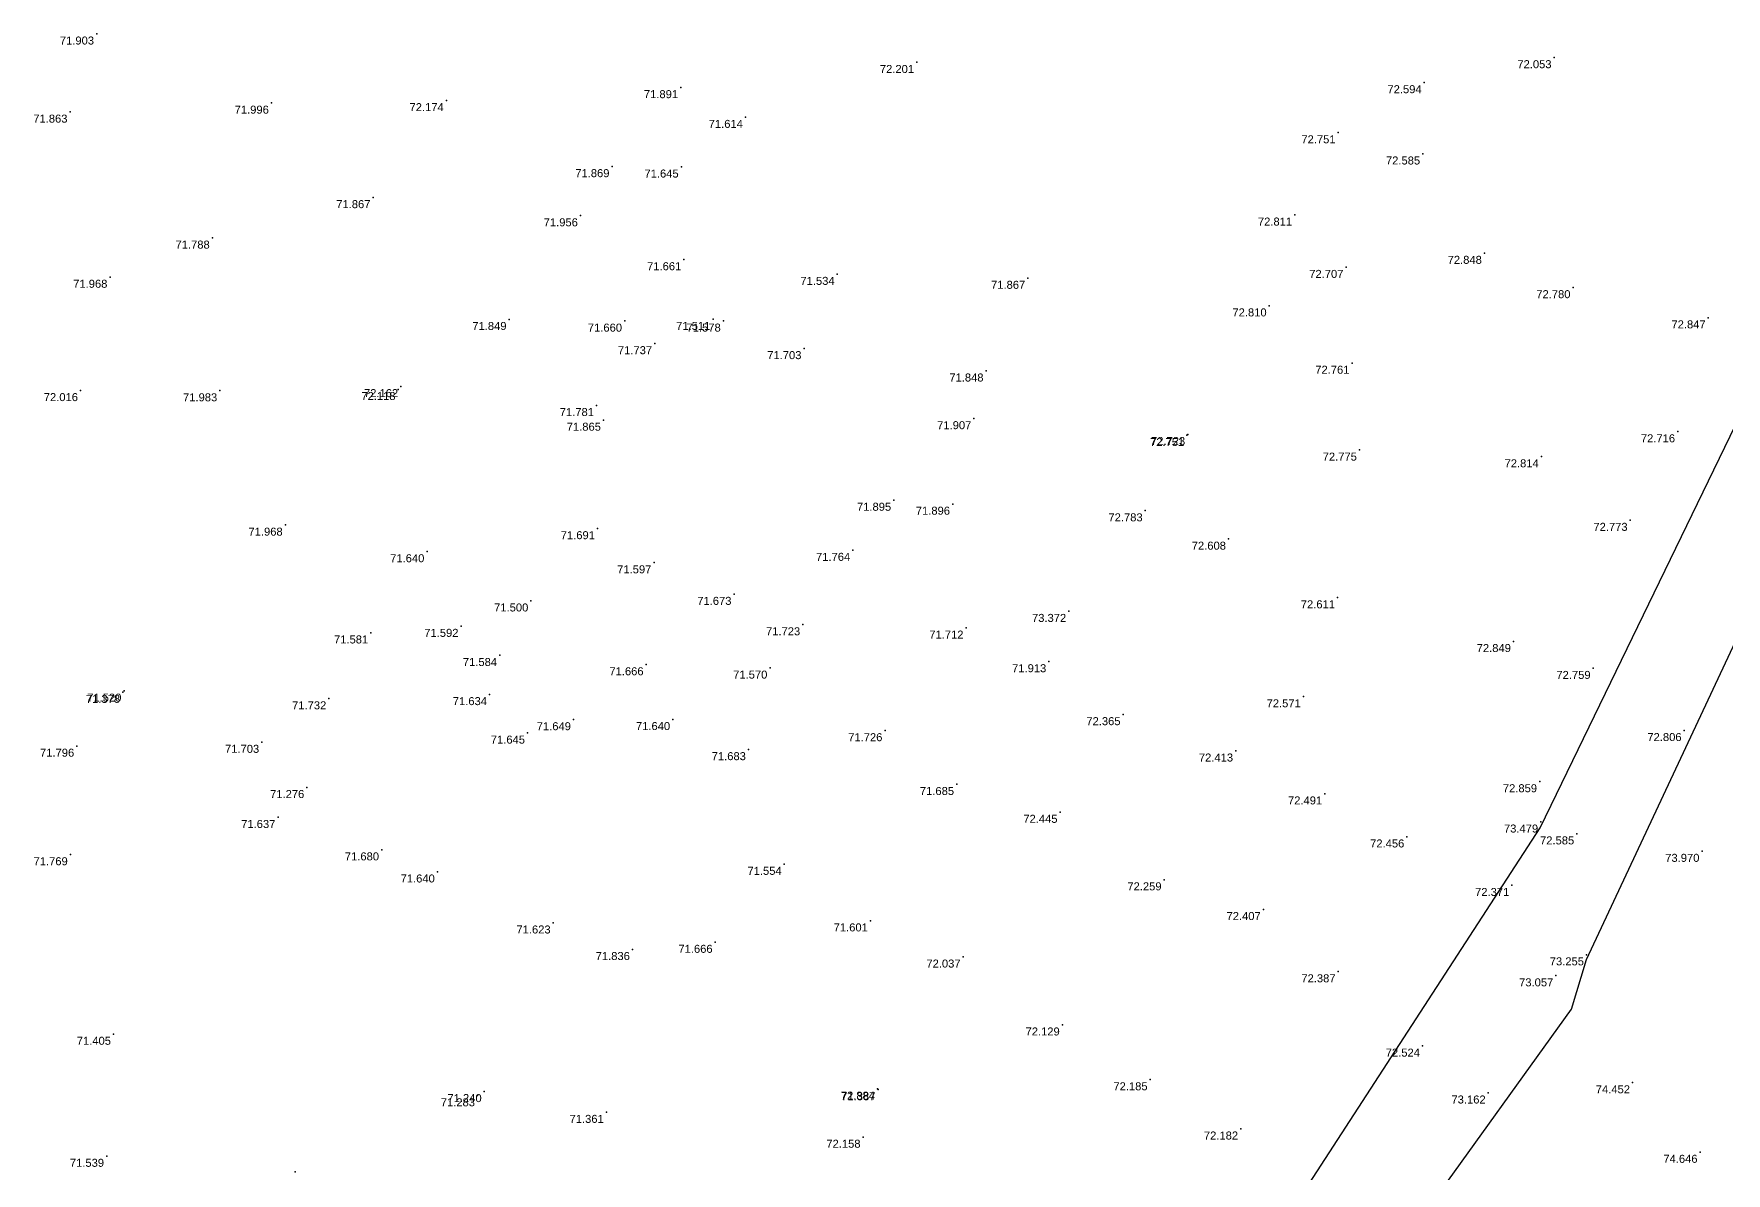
# Model space of a CAD drawing. Header units: millimetres. Extents: x 706139 to 707011, y 753722 to 954403.
# Drawn here: x 706322.6 to 706386, y 953940.7 to 953983.4 of the extents above; entities that cross this region are included whole.
import ezdxf
from ezdxf.enums import TextEntityAlignment as Align

# ---------------------------------------------------------------- set-up
doc = ezdxf.new("R2010")
doc.units = ezdxf.units.MM
doc.linetypes.add('SOLID_LINE', pattern=[0])
doc.layers.add('Height', color=7, linetype='Continuous')
doc.layers.add('RD', color=5, linetype='Continuous')
doc.styles.get("Standard").update_dxf_attribs({"font": 'arial.ttf'})

# ---------------------------------------------------------------- blocks, each defined once
blk = doc.blocks.new('FGHFGH')
at = {"layer": 'RD'}
for p, q in [((707627.86974, 953922.3902), (707638.08274, 953943.4552)), ((707629.6115, 953917.45947), (707637.89504, 953935.16477)), ((707618.10274, 953907.3462), (707627.86974, 953922.3902)), ((707629.04868, 953915.59178), (707629.6115, 953917.45947)), ((707622.50781, 953906.5062), (707629.04868, 953915.59178))]:
    blk.add_line(p, q, dxfattribs=at)

msp = doc.modelspace()

# ---------------------------------------------------------------- linework, layer by layer
at = {"color": 0, "linetype": 'SOLID_LINE'}
for p in [(706324.9456, 953983.3578, 71.9031), (706324.9456, 953983.3578, 71.9031), (706324.9456, 953983.3578, 71.9031), (706355.6818, 953982.2912, 72.2006), (706355.6818, 953982.2912, 72.2006), (706355.6818, 953982.2912, 72.2006), (706379.5756, 953982.471, 72.0531), (706379.5756, 953982.471, 72.0531), (706379.5756, 953982.471, 72.0531), (706374.7061, 953981.5336, 72.5939), (706374.7061, 953981.5336, 72.5939), (706374.7061, 953981.5336, 72.5939), (706338.0513, 953980.8613, 72.1735), (706338.0513, 953980.8613, 72.1735), (706338.0513, 953980.8613, 72.1735), (706346.8359, 953981.3479, 71.8905), (706346.8359, 953981.3479, 71.8905), (706346.8359, 953981.3479, 71.8905), (706323.9495, 953980.4313, 71.8626), (706323.9495, 953980.4313, 71.8626), (706323.9495, 953980.4313, 71.8626), (706331.4977, 953980.7671, 71.9965), (706331.4977, 953980.7671, 71.9965), (706331.4977, 953980.7671, 71.9965), (706349.2654, 953980.2334, 71.6139), (706349.2654, 953980.2334, 71.6139), (706349.2654, 953980.2334, 71.6139), (706371.4804, 953979.6566, 72.7505), (706371.4804, 953979.6566, 72.7505), (706371.4804, 953979.6566, 72.7505), (706344.2642, 953978.3871, 71.8686), (706344.2642, 953978.3871, 71.8686), (706344.2642, 953978.3871, 71.8686), (706346.8585, 953978.3726, 71.6447), (706346.8585, 953978.3726, 71.6447), (706346.8585, 953978.3726, 71.6447), (706374.6499, 953978.862, 72.5852), (706374.6499, 953978.862, 72.5852), (706374.6499, 953978.862, 72.5852), (706335.3054, 953977.2258, 71.8669), (706335.3054, 953977.2258, 71.8669), (706335.3054, 953977.2258, 71.8669), (706343.0809, 953976.5455, 71.9561), (706343.0809, 953976.5455, 71.9561), (706343.0809, 953976.5455, 71.9561), (706369.8513, 953976.5735, 72.8109), (706369.8513, 953976.5735, 72.8109), (706369.8513, 953976.5735, 72.8109), (706329.2811, 953975.7104, 71.7884), (706329.2811, 953975.7104, 71.7884), (706329.2811, 953975.7104, 71.7884), (706376.9625, 953975.1391, 72.8482), (706376.9625, 953975.1391, 72.8482), (706376.9625, 953975.1391, 72.8482), (706346.9557, 953974.8993, 71.6613), (706346.9557, 953974.8993, 71.6613), (706346.9557, 953974.8993, 71.6613), (706371.775, 953974.6114, 72.7068), (706371.775, 953974.6114, 72.7068), (706371.775, 953974.6114, 72.7068), (706325.4456, 953974.2424, 71.9682), (706325.4456, 953974.2424, 71.9682), (706325.4456, 953974.2424, 71.9682), (706352.7029, 953974.351, 71.534), (706352.7029, 953974.351, 71.534), (706352.7029, 953974.351, 71.534), (706359.8486, 953974.2027, 71.8667), (706359.8486, 953974.2027, 71.8667), (706359.8486, 953974.2027, 71.8667), (706380.2854, 953973.8521, 72.7804), (706380.2854, 953973.8521, 72.7804), (706380.2854, 953973.8521, 72.7804), (706340.4052, 953972.6592, 71.8485), (706340.4052, 953972.6592, 71.8485), (706340.4052, 953972.6592, 71.8485), (706344.7351, 953972.5985, 71.6603), (706344.7351, 953972.5985, 71.6603), (706344.7351, 953972.5985, 71.6603), (706348.046, 953972.6644, 71.5107), (706348.046, 953972.6644, 71.5107), (706348.046, 953972.6644, 71.5107), (706348.4356, 953972.6008, 71.5775), (706348.4356, 953972.6008, 71.5775), (706348.4356, 953972.6008, 71.5775), (706368.8959, 953973.1693, 72.8099), (706368.8959, 953973.1693, 72.8099), (706368.8959, 953973.1693, 72.8099), (706385.3516, 953972.7204, 72.8468), (706385.3516, 953972.7204, 72.8468), (706385.3516, 953972.7204, 72.8468), (706345.8631, 953971.7533, 71.7368), (706345.8631, 953971.7533, 71.7368), (706345.8631, 953971.7533, 71.7368), (706351.4598, 953971.5679, 71.7032), (706351.4598, 953971.5679, 71.7032), (706351.4598, 953971.5679, 71.7032), (706358.2848, 953970.7296, 71.8484), (706358.2848, 953970.7296, 71.8484), (706358.2848, 953970.7296, 71.8484), (706372.0009, 953971.0214, 72.7609), (706372.0009, 953971.0214, 72.7609), (706372.0009, 953971.0214, 72.7609), (706336.2452, 953970.0352, 72.1177), (706336.2452, 953970.0352, 72.1177), (706336.2452, 953970.0352, 72.1177), (706336.3444, 953970.144, 72.1615), (706336.3444, 953970.144, 72.1615), (706336.3444, 953970.144, 72.1615), (706324.3434, 953969.995, 72.0161), (706324.3434, 953969.995, 72.0161), (706324.3434, 953969.995, 72.0161), (706329.5626, 953969.9876, 71.9825), (706329.5626, 953969.9876, 71.9825), (706329.5626, 953969.9876, 71.9825), (706343.6826, 953969.4351, 71.7814), (706343.6826, 953969.4351, 71.7814), (706343.6826, 953969.4351, 71.7814), (706343.9451, 953968.8854, 71.8652), (706343.9451, 953968.8854, 71.8652), (706343.9451, 953968.8854, 71.8652), (706357.8277, 953968.9427, 71.9069), (706357.8277, 953968.9427, 71.9069), (706357.8277, 953968.9427, 71.9069), (706365.806, 953968.3133, 72.7514), (706365.806, 953968.3133, 72.7514), (706365.806, 953968.3133, 72.7514), (706365.8442, 953968.3487, 72.7233), (706365.8442, 953968.3487, 72.7233), (706365.8442, 953968.3487, 72.7233), (706384.2051, 953968.4517, 72.7163), (706384.2051, 953968.4517, 72.7163), (706384.2051, 953968.4517, 72.7163), (706372.2799, 953967.7647, 72.7745), (706372.2799, 953967.7647, 72.7745), (706372.2799, 953967.7647, 72.7745), (706379.0959, 953967.5146, 72.8144), (706379.0959, 953967.5146, 72.8144), (706379.0959, 953967.5146, 72.8144), (706354.8227, 953965.8857, 71.8954), (706354.8227, 953965.8857, 71.8954), (706354.8227, 953965.8857, 71.8954), (706357.0287, 953965.7379, 71.8964), (706357.0287, 953965.7379, 71.8964), (706357.0287, 953965.7379, 71.8964), (706364.2485, 953965.4894, 72.783), (706364.2485, 953965.4894, 72.783), (706364.2485, 953965.4894, 72.783), (706382.4264, 953965.133, 72.7734), (706382.4264, 953965.133, 72.7734), (706382.4264, 953965.133, 72.7734), (706332.0155, 953964.9529, 71.9681), (706332.0155, 953964.9529, 71.9681), (706332.0155, 953964.9529, 71.9681), (706343.7199, 953964.82, 71.6911), (706343.7199, 953964.82, 71.6911), (706343.7199, 953964.82, 71.6911), (706367.3717, 953964.4276, 72.6084), (706367.3717, 953964.4276, 72.6084), (706367.3717, 953964.4276, 72.6084), (706337.3264, 953963.9562, 71.6402), (706337.3264, 953963.9562, 71.6402), (706337.3264, 953963.9562, 71.6402), (706353.2891, 953964.0088, 71.7639), (706353.2891, 953964.0088, 71.7639), (706353.2891, 953964.0088, 71.7639), (706345.835, 953963.542, 71.597), (706345.835, 953963.542, 71.597), (706345.835, 953963.542, 71.597), (706341.2226, 953962.112, 71.5), (706341.2226, 953962.112, 71.5), (706341.2226, 953962.112, 71.5), (706348.8373, 953962.3589, 71.6729), (706348.8373, 953962.3589, 71.6729), (706348.8373, 953962.3589, 71.6729), (706371.4582, 953962.2302, 72.6106), (706371.4582, 953962.2302, 72.6106), (706371.4582, 953962.2302, 72.6106), (706338.6046, 953961.1606, 71.5919), (706338.6046, 953961.1606, 71.5919), (706338.6046, 953961.1606, 71.5919), (706351.4128, 953961.2188, 71.7229), (706351.4128, 953961.2188, 71.7229), (706351.4128, 953961.2188, 71.7229), (706361.3838, 953961.7198, 73.3721), (706361.3838, 953961.7198, 73.3721), (706361.3838, 953961.7198, 73.3721), (706335.2213, 953960.9132, 71.5811), (706335.2213, 953960.9132, 71.5811), (706335.2213, 953960.9132, 71.5811), (706357.5339, 953961.0954, 71.7124), (706357.5339, 953961.0954, 71.7124), (706357.5339, 953961.0954, 71.7124), (706378.0513, 953960.591, 72.8488), (706378.0513, 953960.591, 72.8488), (706378.0513, 953960.591, 72.8488), (706340.0513, 953960.0688, 71.5843), (706340.0513, 953960.0688, 71.5843), (706340.0513, 953960.0688, 71.5843), (706345.5429, 953959.7206, 71.6658), (706345.5429, 953959.7206, 71.6658), (706345.5429, 953959.7206, 71.6658), (706350.1826, 953959.5954, 71.5698), (706350.1826, 953959.5954, 71.5698), (706350.1826, 953959.5954, 71.5698), (706360.6375, 953959.8351, 71.9131), (706360.6375, 953959.8351, 71.9131), (706360.6375, 953959.8351, 71.9131), (706381.0383, 953959.5836, 72.7591), (706381.0383, 953959.5836, 72.7591), (706381.0383, 953959.5836, 72.7591), (706325.9223, 953958.6853, 71.3778), (706325.9223, 953958.6853, 71.3778), (706325.9223, 953958.6853, 71.3778), (706325.9705, 953958.7334, 71.5199), (706325.9705, 953958.7334, 71.5199), (706325.9705, 953958.7334, 71.5199), (706333.6502, 953958.4448, 71.7322), (706333.6502, 953958.4448, 71.7322), (706333.6502, 953958.4448, 71.7322), (706339.674, 953958.6022, 71.6342), (706339.674, 953958.6022, 71.6342), (706339.674, 953958.6022, 71.6342), (706370.1766, 953958.5202, 72.5711), (706370.1766, 953958.5202, 72.5711), (706370.1766, 953958.5202, 72.5711), (706342.8196, 953957.6614, 71.6489), (706342.8196, 953957.6614, 71.6489), (706342.8196, 953957.6614, 71.6489), (706346.5388, 953957.6676, 71.6404), (706346.5388, 953957.6676, 71.6404), (706346.5388, 953957.6676, 71.6404), (706363.4203, 953957.8505, 72.3645), (706363.4203, 953957.8505, 72.3645), (706363.4203, 953957.8505, 72.3645), (706331.1361, 953956.8142, 71.703), (706331.1361, 953956.8142, 71.703), (706331.1361, 953956.8142, 71.703), (706341.0985, 953957.1593, 71.6454), (706341.0985, 953957.1593, 71.6454), (706341.0985, 953957.1593, 71.6454), (706354.4944, 953957.2493, 71.7259), (706354.4944, 953957.2493, 71.7259), (706354.4944, 953957.2493, 71.7259), (706384.4487, 953957.2555, 72.8057), (706384.4487, 953957.2555, 72.8057), (706384.4487, 953957.2555, 72.8057), (706324.2025, 953956.6702, 71.7963), (706324.2025, 953956.6702, 71.7963), (706324.2025, 953956.6702, 71.7963), (706349.3778, 953956.5392, 71.6829), (706349.3778, 953956.5392, 71.6829), (706349.3778, 953956.5392, 71.6829), (706367.639, 953956.4885, 72.4127), (706367.639, 953956.4885, 72.4127), (706367.639, 953956.4885, 72.4127), (706332.8269, 953955.1199, 71.276), (706332.8269, 953955.1199, 71.276), (706332.8269, 953955.1199, 71.276), (706357.1814, 953955.2343, 71.6853), (706357.1814, 953955.2343, 71.6853), (706357.1814, 953955.2343, 71.6853), (706370.9786, 953954.8808, 72.4906), (706370.9786, 953954.8808, 72.4906), (706370.9786, 953954.8808, 72.4906), (706379.0321, 953955.3374, 72.8591), (706379.0321, 953955.3374, 72.8591), (706379.0321, 953955.3374, 72.8591), (706361.058, 953954.1913, 72.4453), (706361.058, 953954.1913, 72.4453), (706361.058, 953954.1913, 72.4453), (706331.7426, 953953.9983, 71.6371), (706331.7426, 953953.9983, 71.6371), (706331.7426, 953953.9983, 71.6371), (706379.0733, 953953.8276, 73.4786), (706379.0733, 953953.8276, 73.4786), (706379.0733, 953953.8276, 73.4786), (706374.0572, 953953.268, 72.4559), (706374.0572, 953953.268, 72.4559), (706374.0572, 953953.268, 72.4559), (706380.4255, 953953.3823, 72.5851), (706380.4255, 953953.3823, 72.5851), (706380.4255, 953953.3823, 72.5851), (706323.9603, 953952.6012, 71.7686), (706323.9603, 953952.6012, 71.7686), (706323.9603, 953952.6012, 71.7686), (706335.6272, 953952.7838, 71.6798), (706335.6272, 953952.7838, 71.6798), (706335.6272, 953952.7838, 71.6798), (706385.118, 953952.729, 73.97), (706337.7176, 953951.955, 71.6403), (706337.7176, 953951.955, 71.6403), (706337.7176, 953951.955, 71.6403), (706350.7187, 953952.2422, 71.5541), (706350.7187, 953952.2422, 71.5541), (706350.7187, 953952.2422, 71.5541), (706364.958, 953951.6608, 72.259), (706364.958, 953951.6608, 72.259), (706364.958, 953951.6608, 72.259), (706377.9911, 953951.4505, 72.3706), (706377.9911, 953951.4505, 72.3706), (706377.9911, 953951.4505, 72.3706), (706368.6748, 953950.5482, 72.4071), (706368.6748, 953950.5482, 72.4071), (706368.6748, 953950.5482, 72.4071), (706342.0589, 953950.0439, 71.6231), (706342.0589, 953950.0439, 71.6231), (706342.0589, 953950.0439, 71.6231), (706353.9488, 953950.1224, 71.6008), (706353.9488, 953950.1224, 71.6008), (706353.9488, 953950.1224, 71.6008), (706348.1306, 953949.3193, 71.6662), (706348.1306, 953949.3193, 71.6662), (706348.1306, 953949.3193, 71.6662), (706345.0294, 953949.0488, 71.8363), (706345.0294, 953949.0488, 71.8363), (706345.0294, 953949.0488, 71.8363), (706357.425, 953948.7671, 72.0374), (706357.425, 953948.7671, 72.0374), (706357.425, 953948.7671, 72.0374), (706380.7905, 953948.8498, 73.2555), (706380.7905, 953948.8498, 73.2555), (706380.7905, 953948.8498, 73.2555), (706371.4794, 953948.215, 72.3872), (706371.4794, 953948.215, 72.3872), (706371.4794, 953948.215, 72.3872), (706379.6414, 953948.0636, 73.0573), (706379.6414, 953948.0636, 73.0573), (706379.6414, 953948.0636, 73.0573), (706361.1414, 953946.2222, 72.1294), (706361.1414, 953946.2222, 72.1294), (706361.1414, 953946.2222, 72.1294), (706325.5797, 953945.874, 71.4051), (706325.5797, 953945.874, 71.4051), (706325.5797, 953945.874, 71.4051), (706374.6427, 953945.4296, 72.5238), (706374.6427, 953945.4296, 72.5238), (706374.6427, 953945.4296, 72.5238), (706364.4347, 953944.1679, 72.1852), (706364.4347, 953944.1679, 72.1852), (706364.4347, 953944.1679, 72.1852), (706382.5157, 953944.0551, 74.4522), (706382.5157, 953944.0551, 74.4522), (706382.5157, 953944.0551, 74.4522), (706339.2238, 953943.5687, 71.2832), (706339.2238, 953943.5687, 71.2832), (706339.2238, 953943.5687, 71.2832), (706339.4735, 953943.7258, 71.2405), (706339.4735, 953943.7258, 71.2405), (706339.4735, 953943.7258, 71.2405), (706354.2172, 953943.8185, 72.884), (706354.2172, 953943.8185, 72.884), (706354.2172, 953943.8185, 72.884), (706354.2333, 953943.7955, 71.387), (706354.2333, 953943.7955, 71.387), (706354.2333, 953943.7955, 71.387), (706377.1054, 953943.6729, 73.1621), (706377.1054, 953943.6729, 73.1621), (706377.1054, 953943.6729, 73.1621), (706344.0505, 953942.947, 71.3607), (706344.0505, 953942.947, 71.3607), (706344.0505, 953942.947, 71.3607), (706367.827, 953942.3235, 72.1818), (706367.827, 953942.3235, 72.1818), (706367.827, 953942.3235, 72.1818), (706353.6752, 953942.0154, 72.1578), (706353.6752, 953942.0154, 72.1578), (706353.6752, 953942.0154, 72.1578), (706325.321, 953941.3006, 71.5391), (706325.321, 953941.3006, 71.5391), (706325.321, 953941.3006, 71.5391), (706385.0481, 953941.4507, 74.6461), (706385.0481, 953941.4507, 74.6461), (706385.0481, 953941.4507, 74.6461), (706332.3892, 953940.7107, 71.6619), (706332.3892, 953940.7107, 71.6619), (706332.3892, 953940.7107, 71.6619)]:
    msp.add_point(p, dxfattribs=at)

# ---------------------------------------------------------------- block references
msp.add_blockref('FGHFGH', (-1248.8207, 31.2158))

# ---------------------------------------------------------------- texts
at = {"layer": 'Height', "color": 4, "linetype": 'SOLID_LINE'}
for s, p in [('71.903', (706324.8456, 953983.2578, 71.9031)), ('71.903', (706324.8456, 953983.2578, 71.9031)), ('71.903', (706324.8456, 953983.2578, 71.9031)), ('72.201', (706355.5818, 953982.1912, 72.2006)), ('72.201', (706355.5818, 953982.1912, 72.2006)), ('72.201', (706355.5818, 953982.1912, 72.2006)), ('72.053', (706379.4756, 953982.371, 72.0531)), ('72.053', (706379.4756, 953982.371, 72.0531)), ('72.053', (706379.4756, 953982.371, 72.0531)), ('71.891', (706346.7359, 953981.2479, 71.8905)), ('71.891', (706346.7359, 953981.2479, 71.8905)), ('71.891', (706346.7359, 953981.2479, 71.8905)), ('72.594', (706374.6061, 953981.4336, 72.5939)), ('72.594', (706374.6061, 953981.4336, 72.5939)), ('72.594', (706374.6061, 953981.4336, 72.5939)), ('71.863', (706323.8495, 953980.3313, 71.8626)), ('71.863', (706323.8495, 953980.3313, 71.8626)), ('71.863', (706323.8495, 953980.3313, 71.8626)), ('71.996', (706331.3977, 953980.6671, 71.9965)), ('71.996', (706331.3977, 953980.6671, 71.9965)), ('71.996', (706331.3977, 953980.6671, 71.9965)), ('72.174', (706337.9513, 953980.7613, 72.1735)), ('72.174', (706337.9513, 953980.7613, 72.1735)), ('72.174', (706337.9513, 953980.7613, 72.1735)), ('71.614', (706349.1654, 953980.1334, 71.6139)), ('71.614', (706349.1654, 953980.1334, 71.6139)), ('71.614', (706349.1654, 953980.1334, 71.6139)), ('72.751', (706371.3804, 953979.5566, 72.7505)), ('72.751', (706371.3804, 953979.5566, 72.7505)), ('72.751', (706371.3804, 953979.5566, 72.7505)), ('71.869', (706344.1642, 953978.2871, 71.8686)), ('71.869', (706344.1642, 953978.2871, 71.8686)), ('71.869', (706344.1642, 953978.2871, 71.8686)), ('72.585', (706374.5499, 953978.762, 72.5852)), ('72.585', (706374.5499, 953978.762, 72.5852)), ('72.585', (706374.5499, 953978.762, 72.5852)), ('71.645', (706346.7585, 953978.2726, 71.6447)), ('71.645', (706346.7585, 953978.2726, 71.6447)), ('71.645', (706346.7585, 953978.2726, 71.6447)), ('71.867', (706335.2054, 953977.1258, 71.8669)), ('71.867', (706335.2054, 953977.1258, 71.8669)), ('71.867', (706335.2054, 953977.1258, 71.8669)), ('71.956', (706342.9809, 953976.4455, 71.9561)), ('71.956', (706342.9809, 953976.4455, 71.9561)), ('71.956', (706342.9809, 953976.4455, 71.9561)), ('72.811', (706369.7513, 953976.4735, 72.8109)), ('72.811', (706369.7513, 953976.4735, 72.8109)), ('72.811', (706369.7513, 953976.4735, 72.8109)), ('71.788', (706329.1811, 953975.6104, 71.7884)), ('71.788', (706329.1811, 953975.6104, 71.7884)), ('71.788', (706329.1811, 953975.6104, 71.7884)), ('71.661', (706346.8557, 953974.7993, 71.6613)), ('71.661', (706346.8557, 953974.7993, 71.6613)), ('71.661', (706346.8557, 953974.7993, 71.6613)), ('72.707', (706371.675, 953974.5114, 72.7068)), ('72.707', (706371.675, 953974.5114, 72.7068)), ('72.707', (706371.675, 953974.5114, 72.7068)), ('72.848', (706376.8625, 953975.0391, 72.8482)), ('72.848', (706376.8625, 953975.0391, 72.8482)), ('72.848', (706376.8625, 953975.0391, 72.8482)), ('71.968', (706325.3456, 953974.1424, 71.9682)), ('71.968', (706325.3456, 953974.1424, 71.9682)), ('71.968', (706325.3456, 953974.1424, 71.9682)), ('71.534', (706352.6029, 953974.251, 71.534)), ('71.534', (706352.6029, 953974.251, 71.534)), ('71.534', (706352.6029, 953974.251, 71.534)), ('71.867', (706359.7486, 953974.1027, 71.8667)), ('71.867', (706359.7486, 953974.1027, 71.8667)), ('71.867', (706359.7486, 953974.1027, 71.8667)), ('72.780', (706380.1854, 953973.7521, 72.7804)), ('72.780', (706380.1854, 953973.7521, 72.7804)), ('72.780', (706380.1854, 953973.7521, 72.7804)), ('72.810', (706368.7959, 953973.0693, 72.8099)), ('72.810', (706368.7959, 953973.0693, 72.8099)), ('72.810', (706368.7959, 953973.0693, 72.8099)), ('72.847', (706385.2516, 953972.6204, 72.8468)), ('72.847', (706385.2516, 953972.6204, 72.8468)), ('72.847', (706385.2516, 953972.6204, 72.8468)), ('71.849', (706340.3052, 953972.5592, 71.8485)), ('71.849', (706340.3052, 953972.5592, 71.8485)), ('71.849', (706340.3052, 953972.5592, 71.8485)), ('71.660', (706344.6351, 953972.4985, 71.6603)), ('71.660', (706344.6351, 953972.4985, 71.6603)), ('71.660', (706344.6351, 953972.4985, 71.6603)), ('71.511', (706347.946, 953972.5644, 71.5107)), ('71.511', (706347.946, 953972.5644, 71.5107)), ('71.511', (706347.946, 953972.5644, 71.5107)), ('71.578', (706348.3356, 953972.5008, 71.5775)), ('71.578', (706348.3356, 953972.5008, 71.5775)), ('71.578', (706348.3356, 953972.5008, 71.5775)), ('71.737', (706345.7631, 953971.6533, 71.7368)), ('71.737', (706345.7631, 953971.6533, 71.7368)), ('71.737', (706345.7631, 953971.6533, 71.7368)), ('71.703', (706351.3598, 953971.4679, 71.7032)), ('71.703', (706351.3598, 953971.4679, 71.7032)), ('71.703', (706351.3598, 953971.4679, 71.7032)), ('72.761', (706371.9009, 953970.9214, 72.7609)), ('72.761', (706371.9009, 953970.9214, 72.7609)), ('72.761', (706371.9009, 953970.9214, 72.7609)), ('72.162', (706336.2444, 953970.044, 72.1615)), ('72.162', (706336.2444, 953970.044, 72.1615)), ('72.162', (706336.2444, 953970.044, 72.1615)), ('71.848', (706358.1848, 953970.6296, 71.8484)), ('71.848', (706358.1848, 953970.6296, 71.8484)), ('71.848', (706358.1848, 953970.6296, 71.8484)), ('72.016', (706324.2434, 953969.895, 72.0161)), ('72.016', (706324.2434, 953969.895, 72.0161)), ('72.016', (706324.2434, 953969.895, 72.0161)), ('71.983', (706329.4626, 953969.8876, 71.9825)), ('71.983', (706329.4626, 953969.8876, 71.9825)), ('71.983', (706329.4626, 953969.8876, 71.9825)), ('72.118', (706336.1452, 953969.9352, 72.1177)), ('72.118', (706336.1452, 953969.9352, 72.1177)), ('72.118', (706336.1452, 953969.9352, 72.1177)), ('71.781', (706343.5826, 953969.3351, 71.7814)), ('71.781', (706343.5826, 953969.3351, 71.7814)), ('71.781', (706343.5826, 953969.3351, 71.7814)), ('71.865', (706343.8451, 953968.7854, 71.8652)), ('71.865', (706343.8451, 953968.7854, 71.8652)), ('71.865', (706343.8451, 953968.7854, 71.8652)), ('71.907', (706357.7277, 953968.8427, 71.9069)), ('71.907', (706357.7277, 953968.8427, 71.9069)), ('71.907', (706357.7277, 953968.8427, 71.9069)), ('72.751', (706365.706, 953968.2133, 72.7514)), ('72.751', (706365.706, 953968.2133, 72.7514)), ('72.751', (706365.706, 953968.2133, 72.7514)), ('72.723', (706365.7442, 953968.2487, 72.7233)), ('72.723', (706365.7442, 953968.2487, 72.7233)), ('72.723', (706365.7442, 953968.2487, 72.7233)), ('72.716', (706384.1051, 953968.3517, 72.7163)), ('72.716', (706384.1051, 953968.3517, 72.7163)), ('72.716', (706384.1051, 953968.3517, 72.7163)), ('72.775', (706372.1799, 953967.6647, 72.7745)), ('72.775', (706372.1799, 953967.6647, 72.7745)), ('72.775', (706372.1799, 953967.6647, 72.7745)), ('72.814', (706378.9959, 953967.4146, 72.8144)), ('72.814', (706378.9959, 953967.4146, 72.8144)), ('72.814', (706378.9959, 953967.4146, 72.8144)), ('71.895', (706354.7227, 953965.7857, 71.8954)), ('71.895', (706354.7227, 953965.7857, 71.8954)), ('71.895', (706354.7227, 953965.7857, 71.8954)), ('71.896', (706356.9287, 953965.6379, 71.8964)), ('71.896', (706356.9287, 953965.6379, 71.8964)), ('71.896', (706356.9287, 953965.6379, 71.8964)), ('72.783', (706364.1485, 953965.3894, 72.783)), ('72.783', (706364.1485, 953965.3894, 72.783)), ('72.783', (706364.1485, 953965.3894, 72.783)), ('72.773', (706382.3264, 953965.033, 72.7734)), ('72.773', (706382.3264, 953965.033, 72.7734)), ('72.773', (706382.3264, 953965.033, 72.7734)), ('71.968', (706331.9155, 953964.8529, 71.9681)), ('71.968', (706331.9155, 953964.8529, 71.9681)), ('71.968', (706331.9155, 953964.8529, 71.9681)), ('71.691', (706343.6199, 953964.72, 71.6911)), ('71.691', (706343.6199, 953964.72, 71.6911)), ('71.691', (706343.6199, 953964.72, 71.6911)), ('72.608', (706367.2717, 953964.3276, 72.6084)), ('72.608', (706367.2717, 953964.3276, 72.6084)), ('72.608', (706367.2717, 953964.3276, 72.6084)), ('71.640', (706337.2264, 953963.8562, 71.6402)), ('71.640', (706337.2264, 953963.8562, 71.6402)), ('71.640', (706337.2264, 953963.8562, 71.6402)), ('71.764', (706353.1891, 953963.9088, 71.7639)), ('71.764', (706353.1891, 953963.9088, 71.7639)), ('71.764', (706353.1891, 953963.9088, 71.7639)), ('71.597', (706345.735, 953963.442, 71.597)), ('71.597', (706345.735, 953963.442, 71.597)), ('71.597', (706345.735, 953963.442, 71.597)), ('71.500', (706341.1226, 953962.012, 71.5)), ('71.500', (706341.1226, 953962.012, 71.5)), ('71.500', (706341.1226, 953962.012, 71.5)), ('71.673', (706348.7373, 953962.2589, 71.6729)), ('71.673', (706348.7373, 953962.2589, 71.6729)), ('71.673', (706348.7373, 953962.2589, 71.6729)), ('72.611', (706371.3582, 953962.1302, 72.6106)), ('72.611', (706371.3582, 953962.1302, 72.6106)), ('72.611', (706371.3582, 953962.1302, 72.6106)), ('73.372', (706361.2838, 953961.6198, 73.3721)), ('73.372', (706361.2838, 953961.6198, 73.3721)), ('73.372', (706361.2838, 953961.6198, 73.3721)), ('71.581', (706335.1213, 953960.8132, 71.5811)), ('71.581', (706335.1213, 953960.8132, 71.5811)), ('71.581', (706335.1213, 953960.8132, 71.5811)), ('71.592', (706338.5046, 953961.0606, 71.5919)), ('71.592', (706338.5046, 953961.0606, 71.5919)), ('71.592', (706338.5046, 953961.0606, 71.5919)), ('71.723', (706351.3128, 953961.1188, 71.7229)), ('71.723', (706351.3128, 953961.1188, 71.7229)), ('71.723', (706351.3128, 953961.1188, 71.7229)), ('71.712', (706357.4339, 953960.9954, 71.7124)), ('71.712', (706357.4339, 953960.9954, 71.7124)), ('71.712', (706357.4339, 953960.9954, 71.7124)), ('71.584', (706339.9513, 953959.9688, 71.5843)), ('71.584', (706339.9513, 953959.9688, 71.5843)), ('71.584', (706339.9513, 953959.9688, 71.5843)), ('72.849', (706377.9513, 953960.491, 72.8488)), ('72.849', (706377.9513, 953960.491, 72.8488)), ('72.849', (706377.9513, 953960.491, 72.8488)), ('71.666', (706345.4429, 953959.6206, 71.6658)), ('71.666', (706345.4429, 953959.6206, 71.6658)), ('71.666', (706345.4429, 953959.6206, 71.6658)), ('71.570', (706350.0826, 953959.4954, 71.5698)), ('71.570', (706350.0826, 953959.4954, 71.5698)), ('71.570', (706350.0826, 953959.4954, 71.5698)), ('71.913', (706360.5375, 953959.7351, 71.9131)), ('71.913', (706360.5375, 953959.7351, 71.9131)), ('71.913', (706360.5375, 953959.7351, 71.9131)), ('72.759', (706380.9383, 953959.4836, 72.7591)), ('72.759', (706380.9383, 953959.4836, 72.7591)), ('72.759', (706380.9383, 953959.4836, 72.7591)), ('71.520', (706325.8705, 953958.6334, 71.5199)), ('71.520', (706325.8705, 953958.6334, 71.5199)), ('71.520', (706325.8705, 953958.6334, 71.5199)), ('71.378', (706325.8223, 953958.5853, 71.3778)), ('71.378', (706325.8223, 953958.5853, 71.3778)), ('71.378', (706325.8223, 953958.5853, 71.3778)), ('71.732', (706333.5502, 953958.3448, 71.7322)), ('71.732', (706333.5502, 953958.3448, 71.7322)), ('71.732', (706333.5502, 953958.3448, 71.7322)), ('71.634', (706339.574, 953958.5022, 71.6342)), ('71.634', (706339.574, 953958.5022, 71.6342)), ('71.634', (706339.574, 953958.5022, 71.6342)), ('72.571', (706370.0766, 953958.4202, 72.5711)), ('72.571', (706370.0766, 953958.4202, 72.5711)), ('72.571', (706370.0766, 953958.4202, 72.5711)), ('71.649', (706342.7196, 953957.5614, 71.6489)), ('71.649', (706342.7196, 953957.5614, 71.6489)), ('71.649', (706342.7196, 953957.5614, 71.6489)), ('71.640', (706346.4388, 953957.5676, 71.6404)), ('71.640', (706346.4388, 953957.5676, 71.6404)), ('71.640', (706346.4388, 953957.5676, 71.6404)), ('72.365', (706363.3203, 953957.7505, 72.3645)), ('72.365', (706363.3203, 953957.7505, 72.3645)), ('72.365', (706363.3203, 953957.7505, 72.3645)), ('71.703', (706331.0361, 953956.7142, 71.703)), ('71.703', (706331.0361, 953956.7142, 71.703)), ('71.703', (706331.0361, 953956.7142, 71.703)), ('71.645', (706340.9985, 953957.0593, 71.6454)), ('71.645', (706340.9985, 953957.0593, 71.6454)), ('71.645', (706340.9985, 953957.0593, 71.6454)), ('71.726', (706354.3944, 953957.1493, 71.7259)), ('71.726', (706354.3944, 953957.1493, 71.7259)), ('71.726', (706354.3944, 953957.1493, 71.7259)), ('72.806', (706384.3487, 953957.1555, 72.8057)), ('72.806', (706384.3487, 953957.1555, 72.8057)), ('72.806', (706384.3487, 953957.1555, 72.8057)), ('71.796', (706324.1025, 953956.5702, 71.7963)), ('71.796', (706324.1025, 953956.5702, 71.7963)), ('71.796', (706324.1025, 953956.5702, 71.7963)), ('71.683', (706349.2778, 953956.4392, 71.6829)), ('71.683', (706349.2778, 953956.4392, 71.6829)), ('71.683', (706349.2778, 953956.4392, 71.6829)), ('72.413', (706367.539, 953956.3885, 72.4127)), ('72.413', (706367.539, 953956.3885, 72.4127)), ('72.413', (706367.539, 953956.3885, 72.4127)), ('71.276', (706332.7269, 953955.0199, 71.276)), ('71.276', (706332.7269, 953955.0199, 71.276)), ('71.276', (706332.7269, 953955.0199, 71.276)), ('71.685', (706357.0814, 953955.1343, 71.6853)), ('71.685', (706357.0814, 953955.1343, 71.6853)), ('71.685', (706357.0814, 953955.1343, 71.6853)), ('72.859', (706378.9321, 953955.2374, 72.8591)), ('72.859', (706378.9321, 953955.2374, 72.8591)), ('72.859', (706378.9321, 953955.2374, 72.8591)), ('72.491', (706370.8786, 953954.7808, 72.4906)), ('72.491', (706370.8786, 953954.7808, 72.4906)), ('72.491', (706370.8786, 953954.7808, 72.4906)), ('71.637', (706331.6426, 953953.8983, 71.6371)), ('71.637', (706331.6426, 953953.8983, 71.6371)), ('71.637', (706331.6426, 953953.8983, 71.6371)), ('72.445', (706360.958, 953954.0913, 72.4453)), ('72.445', (706360.958, 953954.0913, 72.4453)), ('72.445', (706360.958, 953954.0913, 72.4453)), ('73.479', (706378.9733, 953953.7276, 73.4786)), ('73.479', (706378.9733, 953953.7276, 73.4786)), ('73.479', (706378.9733, 953953.7276, 73.4786)), ('72.456', (706373.9572, 953953.168, 72.4559)), ('72.456', (706373.9572, 953953.168, 72.4559)), ('72.456', (706373.9572, 953953.168, 72.4559)), ('72.585', (706380.3255, 953953.2823, 72.5851)), ('72.585', (706380.3255, 953953.2823, 72.5851)), ('72.585', (706380.3255, 953953.2823, 72.5851)), ('71.769', (706323.8603, 953952.5012, 71.7686)), ('71.769', (706323.8603, 953952.5012, 71.7686)), ('71.769', (706323.8603, 953952.5012, 71.7686)), ('71.680', (706335.5272, 953952.6838, 71.6798)), ('71.680', (706335.5272, 953952.6838, 71.6798)), ('71.680', (706335.5272, 953952.6838, 71.6798)), ('73.970', (706385.018, 953952.629, 73.97)), ('71.640', (706337.6176, 953951.855, 71.6403)), ('71.640', (706337.6176, 953951.855, 71.6403)), ('71.640', (706337.6176, 953951.855, 71.6403)), ('71.554', (706350.6187, 953952.1422, 71.5541)), ('71.554', (706350.6187, 953952.1422, 71.5541)), ('71.554', (706350.6187, 953952.1422, 71.5541)), ('72.259', (706364.858, 953951.5608, 72.259)), ('72.259', (706364.858, 953951.5608, 72.259)), ('72.259', (706364.858, 953951.5608, 72.259)), ('72.371', (706377.8911, 953951.3505, 72.3706)), ('72.371', (706377.8911, 953951.3505, 72.3706)), ('72.371', (706377.8911, 953951.3505, 72.3706)), ('72.407', (706368.5748, 953950.4482, 72.4071)), ('72.407', (706368.5748, 953950.4482, 72.4071)), ('72.407', (706368.5748, 953950.4482, 72.4071)), ('71.623', (706341.9589, 953949.9439, 71.6231)), ('71.623', (706341.9589, 953949.9439, 71.6231)), ('71.623', (706341.9589, 953949.9439, 71.6231)), ('71.601', (706353.8488, 953950.0224, 71.6008)), ('71.601', (706353.8488, 953950.0224, 71.6008)), ('71.601', (706353.8488, 953950.0224, 71.6008)), ('71.666', (706348.0306, 953949.2193, 71.6662)), ('71.666', (706348.0306, 953949.2193, 71.6662)), ('71.666', (706348.0306, 953949.2193, 71.6662)), ('71.836', (706344.9294, 953948.9488, 71.8363)), ('71.836', (706344.9294, 953948.9488, 71.8363)), ('71.836', (706344.9294, 953948.9488, 71.8363)), ('72.037', (706357.325, 953948.6671, 72.0374)), ('72.037', (706357.325, 953948.6671, 72.0374)), ('72.037', (706357.325, 953948.6671, 72.0374)), ('73.255', (706380.6905, 953948.7498, 73.2555)), ('73.255', (706380.6905, 953948.7498, 73.2555)), ('73.255', (706380.6905, 953948.7498, 73.2555)), ('72.387', (706371.3794, 953948.115, 72.3872)), ('72.387', (706371.3794, 953948.115, 72.3872)), ('72.387', (706371.3794, 953948.115, 72.3872)), ('73.057', (706379.5414, 953947.9636, 73.0573)), ('73.057', (706379.5414, 953947.9636, 73.0573)), ('73.057', (706379.5414, 953947.9636, 73.0573)), ('72.129', (706361.0414, 953946.1222, 72.1294)), ('72.129', (706361.0414, 953946.1222, 72.1294)), ('72.129', (706361.0414, 953946.1222, 72.1294)), ('71.405', (706325.4797, 953945.774, 71.4051)), ('71.405', (706325.4797, 953945.774, 71.4051)), ('71.405', (706325.4797, 953945.774, 71.4051)), ('72.524', (706374.5427, 953945.3296, 72.5238)), ('72.524', (706374.5427, 953945.3296, 72.5238)), ('72.524', (706374.5427, 953945.3296, 72.5238)), ('72.185', (706364.3347, 953944.0679, 72.1852)), ('72.185', (706364.3347, 953944.0679, 72.1852)), ('72.185', (706364.3347, 953944.0679, 72.1852)), ('71.283', (706339.1238, 953943.4687, 71.2832)), ('71.283', (706339.1238, 953943.4687, 71.2832)), ('71.283', (706339.1238, 953943.4687, 71.2832)), ('71.240', (706339.3735, 953943.6258, 71.2405)), ('71.240', (706339.3735, 953943.6258, 71.2405)), ('71.240', (706339.3735, 953943.6258, 71.2405)), ('72.884', (706354.1172, 953943.7185, 72.884)), ('72.884', (706354.1172, 953943.7185, 72.884)), ('72.884', (706354.1172, 953943.7185, 72.884)), ('71.387', (706354.1333, 953943.6955, 71.387)), ('71.387', (706354.1333, 953943.6955, 71.387)), ('71.387', (706354.1333, 953943.6955, 71.387)), ('73.162', (706377.0054, 953943.5729, 73.1621)), ('73.162', (706377.0054, 953943.5729, 73.1621)), ('73.162', (706377.0054, 953943.5729, 73.1621)), ('74.452', (706382.4157, 953943.9551, 74.4522)), ('74.452', (706382.4157, 953943.9551, 74.4522)), ('74.452', (706382.4157, 953943.9551, 74.4522)), ('71.361', (706343.9505, 953942.847, 71.3607)), ('71.361', (706343.9505, 953942.847, 71.3607)), ('71.361', (706343.9505, 953942.847, 71.3607)), ('72.182', (706367.727, 953942.2235, 72.1818)), ('72.182', (706367.727, 953942.2235, 72.1818)), ('72.182', (706367.727, 953942.2235, 72.1818)), ('72.158', (706353.5752, 953941.9154, 72.1578)), ('72.158', (706353.5752, 953941.9154, 72.1578)), ('72.158', (706353.5752, 953941.9154, 72.1578)), ('71.539', (706325.221, 953941.2006, 71.5391)), ('71.539', (706325.221, 953941.2006, 71.5391)), ('71.539', (706325.221, 953941.2006, 71.5391)), ('74.646', (706384.9481, 953941.3507, 74.6461)), ('74.646', (706384.9481, 953941.3507, 74.6461)), ('74.646', (706384.9481, 953941.3507, 74.6461))]:
    msp.add_text(s, height=0.3, dxfattribs=at).set_placement(p, align=Align.TOP_RIGHT)

doc.saveas('drawing.dxf')
